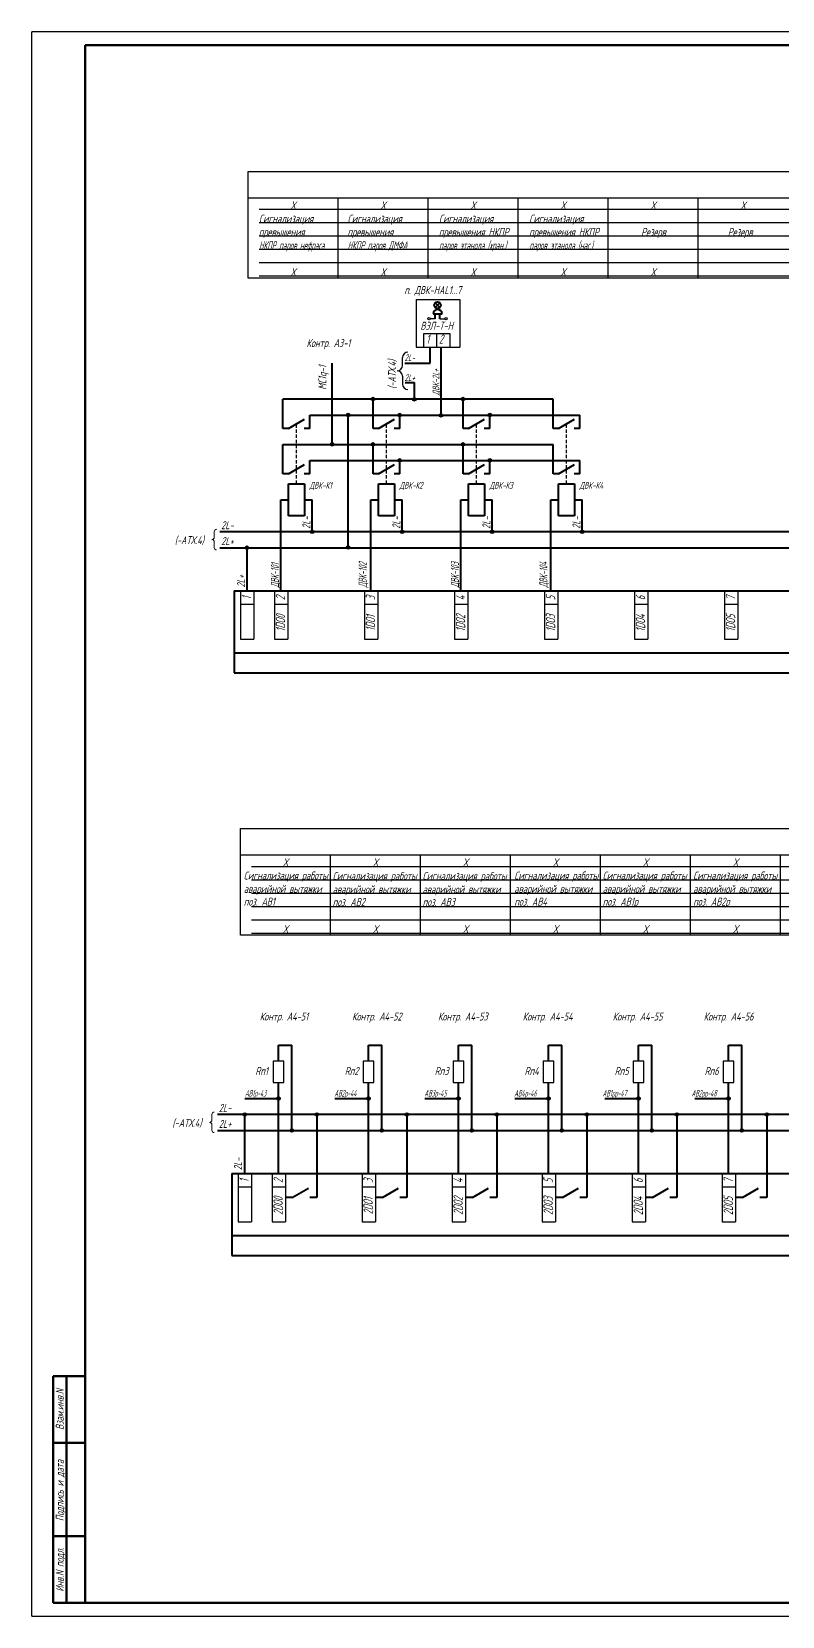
# Model space of a CAD drawing. Header units: millimetres. Extents: x -338 to 6826, y -8218 to 3153.
# Drawn here: x 2037 to 2318, y -2300 to -1706 of the extents above; entities that cross this region are included whole.
import ezdxf
from ezdxf.enums import TextEntityAlignment as Align

# ---------------------------------------------------------------- set-up
doc = ezdxf.new("R2010")
doc.units = ezdxf.units.MM
doc.linetypes.add('HIDDEN', pattern=[9.525, 6.35, -3.175])
doc.layers.get('Defpoints').update_dxf_attribs({"color": 251})
for name, color, linetype, lineweight in [('Обводка', 6, 'Continuous', 25), ('Рамка тонкая', 5, 'Continuous', 25), ('Текст_КИП', 2, 'Continuous', 25), ('Толст.рамка', 7, 'Continuous', 60), ('Тонкая', 5, 'Continuous', 20)]:
    doc.layers.add(name, color=color, linetype=linetype, lineweight=lineweight)
doc.layers.add('ТЕКСТ', color=2, linetype='Continuous')
doc.styles.add('Simplex', font='simplex.shx', dxfattribs={"width": 0.7, "oblique": 15})

msp = doc.modelspace()

# ---------------------------------------------------------------- hatches: boundary and pattern name
h = msp.add_hatch(color=256)
edge = h.paths.add_edge_path()
edge.add_arc((2164.81, -1843.87), 0.664, 0, 360)
h = msp.add_hatch(color=256)
edge = h.paths.add_edge_path()
edge.add_arc((2180.31, -1844.01), 0.664, 0, 360)
h = msp.add_hatch(color=256)
edge = h.paths.add_edge_path()
edge.add_arc((2198.55, -1843.87), 0.664, 0, 360)
h = msp.add_hatch(color=256)
edge = h.paths.add_edge_path()
edge.add_arc((2155.53, -1849.87), 0.664, 0, 360)
h = msp.add_hatch(color=256)
edge = h.paths.add_edge_path()
edge.add_arc((2174.81, -1849.87), 0.664, 0, 360)
h = msp.add_hatch(color=256)
edge = h.paths.add_edge_path()
edge.add_arc((2190.31, -1850.01), 0.664, 0, 360)
h = msp.add_hatch(color=256)
edge = h.paths.add_edge_path()
edge.add_arc((2208.55, -1849.87), 0.664, 0, 360)
h = msp.add_hatch(color=256)
edge = h.paths.add_edge_path()
edge.add_arc((2149.53, -1860.88), 0.664, 0, 360)
h = msp.add_hatch(color=256)
edge = h.paths.add_edge_path()
edge.add_arc((2164.81, -1860.88), 0.664, 0, 360)
h = msp.add_hatch(color=256)
edge = h.paths.add_edge_path()
edge.add_arc((2198.55, -1860.88), 0.664, 0, 360)
h = msp.add_hatch(color=256)
edge = h.paths.add_edge_path()
edge.add_arc((2174.81, -1866.88), 0.664, 0, 360)
h = msp.add_hatch(color=256)
edge = h.paths.add_edge_path()
edge.add_arc((2208.55, -1866.88), 0.664, 0, 360)
h = msp.add_hatch(color=256)
edge = h.paths.add_edge_path()
edge.add_arc((2142.01, -1893.63), 0.664, 0, 360)
h = msp.add_hatch(color=256)
edge = h.paths.add_edge_path()
edge.add_arc((2175.73, -1893.63), 0.664, 0, 360)
h = msp.add_hatch(color=256)
edge = h.paths.add_edge_path()
edge.add_arc((2209.46, -1893.63), 0.664, 0, 360)
h = msp.add_hatch(color=256)
edge = h.paths.add_edge_path()
edge.add_arc((2243.18, -1893.63), 0.664, 0, 360)
h = msp.add_hatch(color=256)
edge = h.paths.add_edge_path()
edge.add_arc((2117.62, -1899.6), 0.664, 0, 360)
h = msp.add_hatch(color=256)
edge = h.paths.add_edge_path()
edge.add_arc((2155.52, -1899.52), 0.664, 0, 360)
h = msp.add_hatch(color=256)
edge = h.paths.add_edge_path()
edge.add_arc((2129.41, -2106.08), 0.664, 0, 360)
h = msp.add_hatch(color=256)
edge = h.paths.add_edge_path()
edge.add_arc((2163.13, -2106.08), 0.664, 0, 360)
h = msp.add_hatch(color=256)
edge = h.paths.add_edge_path()
edge.add_arc((2196.85, -2106.08), 0.664, 0, 360)
h = msp.add_hatch(color=256)
edge = h.paths.add_edge_path()
edge.add_arc((2230.57, -2106.08), 0.664, 0, 360)
h = msp.add_hatch(color=256)
edge = h.paths.add_edge_path()
edge.add_arc((2264.29, -2106.08), 0.664, 0, 360)
h = msp.add_hatch(color=256)
edge = h.paths.add_edge_path()
edge.add_arc((2298.02, -2106.08), 0.664, 0, 360)
h = msp.add_hatch(color=256)
edge = h.paths.add_edge_path()
edge.add_arc((2116.74, -2112.08), 0.664, 0, 360)
h = msp.add_hatch(color=256)
edge = h.paths.add_edge_path()
edge.add_arc((2143.71, -2112.08), 0.664, 0, 360)
h = msp.add_hatch(color=256)
edge = h.paths.add_edge_path()
edge.add_arc((2177.43, -2112.08), 0.664, 0, 360)
h = msp.add_hatch(color=256)
edge = h.paths.add_edge_path()
edge.add_arc((2211.15, -2112.08), 0.664, 0, 360)
h = msp.add_hatch(color=256)
edge = h.paths.add_edge_path()
edge.add_arc((2244.87, -2112.08), 0.664, 0, 360)
h = msp.add_hatch(color=256)
edge = h.paths.add_edge_path()
edge.add_arc((2278.59, -2112.08), 0.664, 0, 360)
h = msp.add_hatch(color=256)
edge = h.paths.add_edge_path()
edge.add_arc((2312.32, -2112.08), 0.664, 0, 360)
h = msp.add_hatch(color=256)
edge = h.paths.add_edge_path()
edge.add_arc((2134.44, -2118.05), 0.664, 0, 360)
h = msp.add_hatch(color=256)
edge = h.paths.add_edge_path()
edge.add_arc((2168.16, -2118.05), 0.664, 0, 360)
h = msp.add_hatch(color=256)
edge = h.paths.add_edge_path()
edge.add_arc((2201.88, -2118.05), 0.664, 0, 360)
h = msp.add_hatch(color=256)
edge = h.paths.add_edge_path()
edge.add_arc((2235.6, -2118.05), 0.664, 0, 360)
h = msp.add_hatch(color=256)
edge = h.paths.add_edge_path()
edge.add_arc((2269.33, -2118.05), 0.664, 0, 360)
h = msp.add_hatch(color=256)
edge = h.paths.add_edge_path()
edge.add_arc((2303.05, -2118.05), 0.664, 0, 360)

# ---------------------------------------------------------------- linework, layer by layer
at = {"lineweight": 30}
for p, q in [((2181, -1806.55), (2197.38, -1806.55)), ((2181, -1806.55), (2181, -1824.38)), ((2197.38, -1806.55), (2197.38, -1824.38)), ((2181, -1824.38), (2197.38, -1824.38)), ((2115.12, -1915.72), (2115.12, -1933.85)), ((2120.12, -1915.72), (2120.12, -1933.85)), ((2127.9, -1915.72), (2127.9, -1933.85)), ((2132.9, -1915.72), (2132.9, -1933.85)), ((2161.62, -1915.72), (2161.62, -1933.85)), ((2166.62, -1915.72), (2166.62, -1933.85)), ((2195.35, -1915.72), (2195.35, -1933.85)), ((2200.35, -1915.72), (2200.35, -1933.85)), ((2229.07, -1915.72), (2229.07, -1933.85)), ((2234.07, -1915.72), (2234.07, -1933.85)), ((2262.79, -1915.72), (2262.79, -1933.85)), ((2267.79, -1915.72), (2267.79, -1933.85)), ((2296.51, -1915.72), (2296.51, -1933.85)), ((2301.51, -1915.72), (2301.51, -1933.85)), ((2115.12, -1920.72), (2120.12, -1920.72)), ((2127.9, -1920.72), (2132.9, -1920.72)), ((2161.62, -1920.72), (2166.62, -1920.72)), ((2195.35, -1920.72), (2200.35, -1920.72)), ((2229.07, -1920.72), (2234.07, -1920.72)), ((2262.79, -1920.72), (2267.79, -1920.72)), ((2296.51, -1920.72), (2301.51, -1920.72)), ((2115.12, -1933.85), (2120.12, -1933.85)), ((2127.9, -1933.85), (2132.9, -1933.85)), ((2161.62, -1933.85), (2166.62, -1933.85)), ((2195.35, -1933.85), (2200.35, -1933.85)), ((2229.07, -1933.85), (2234.07, -1933.85)), ((2262.79, -1933.85), (2267.79, -1933.85)), ((2296.51, -1933.85), (2301.51, -1933.85)), ((2114.24, -2134.17), (2114.24, -2152.3)), ((2119.24, -2134.17), (2119.24, -2152.3)), ((2127.02, -2134.17), (2127.02, -2152.3)), ((2132.02, -2134.17), (2132.02, -2152.3)), ((2160.74, -2134.17), (2160.74, -2152.3)), ((2165.74, -2134.17), (2165.74, -2152.3)), ((2194.46, -2134.17), (2194.46, -2152.3)), ((2199.46, -2134.17), (2199.46, -2152.3)), ((2228.18, -2134.17), (2228.18, -2152.3)), ((2233.18, -2134.17), (2233.18, -2152.3)), ((2261.91, -2134.17), (2261.91, -2152.3)), ((2266.91, -2134.17), (2266.91, -2152.3)), ((2295.63, -2134.17), (2295.63, -2152.3)), ((2300.63, -2134.17), (2300.63, -2152.3)), ((2114.24, -2139.17), (2119.24, -2139.17)), ((2127.02, -2139.17), (2132.02, -2139.17)), ((2160.74, -2139.17), (2165.74, -2139.17)), ((2194.46, -2139.17), (2199.46, -2139.17)), ((2228.18, -2139.17), (2233.18, -2139.17)), ((2261.91, -2139.17), (2266.91, -2139.17)), ((2295.63, -2139.17), (2300.63, -2139.17)), ((2114.24, -2152.3), (2119.24, -2152.3)), ((2127.02, -2152.3), (2132.02, -2152.3)), ((2160.74, -2152.3), (2165.74, -2152.3)), ((2194.46, -2152.3), (2199.46, -2152.3)), ((2228.18, -2152.3), (2233.18, -2152.3)), ((2261.91, -2152.3), (2266.91, -2152.3)), ((2295.63, -2152.3), (2300.63, -2152.3))]:
    msp.add_line(p, q, dxfattribs=at)
at = {"lineweight": 40}
for p, q in [((2188.11, -1809.54), (2189.82, -1807.84)), ((2188.11, -1807.86), (2189.82, -1809.57)), ((2187.3, -1811.92), (2190.71, -1811.92)), ((2188.14, -1813.77), (2188.14, -1811.92)), ((2189.83, -1813.77), (2189.83, -1811.92)), ((2232.27, -1843.87), (2131.09, -1843.87)), ((2141.09, -1849.87), (2242.27, -1849.87)), ((2155.53, -1899.6), (2155.53, -1849.87)), ((2131.09, -1860.88), (2232.27, -1860.88)), ((2141.09, -1866.88), (2242.27, -1866.88)), ((2130.27, -1915.72), (2130.27, -1882.52)), ((2163.99, -1915.72), (2163.99, -1881.62)), ((2197.72, -1915.72), (2197.72, -1882.52)), ((2231.45, -1915.72), (2231.45, -1881.62)), ((3186.98, -1893.63), (2107.48, -1893.63)), ((2107.4, -1899.6), (2920.7, -1899.6)), ((2117.62, -1915.72), (2117.62, -1899.6)), ((2112.77, -1915.72), (2112.77, -1946.52)), ((2112.77, -1915.72), (3199.38, -1915.72)), ((2112.77, -1939.03), (3199.38, -1939.03)), ((2112.77, -1946.52), (3199.38, -1946.52)), ((2134.44, -2118.05), (2134.44, -2086.08)), ((2168.16, -2118.05), (2168.16, -2086.08)), ((2201.88, -2118.05), (2201.88, -2086.08)), ((2235.6, -2118.05), (2235.6, -2086.08)), ((2269.33, -2118.05), (2269.33, -2086.08)), ((2303.05, -2118.05), (2303.05, -2086.08)), ((2398.23, -2112.08), (2106.6, -2112.08)), ((2116.74, -2134.17), (2116.74, -2112.08)), ((2143.71, -2112.08), (2143.71, -2143.24)), ((2177.43, -2112.08), (2177.43, -2143.24)), ((2211.15, -2112.08), (2211.15, -2143.24)), ((2244.87, -2112.08), (2244.87, -2143.24)), ((2278.59, -2112.08), (2278.59, -2143.24)), ((2312.32, -2112.08), (2312.32, -2143.24)), ((2106.51, -2118.05), (2658.16, -2118.05)), ((2111.89, -2134.17), (2111.89, -2164.97)), ((2111.89, -2134.17), (2390.87, -2134.17)), ((2111.89, -2157.48), (2398.23, -2157.48)), ((2111.89, -2164.97), (2398.23, -2164.97))]:
    msp.add_line(p, q, dxfattribs=at)
for p, q in [((2188.14, -1813.77), (2186.26, -1813.77)), ((2189.83, -1813.77), (2191.71, -1813.77)), ((2193.67, -1819.38), (2183.67, -1819.38)), ((2183.67, -1819.38), (2183.67, -1824.38)), ((2188.67, -1824.38), (2188.67, -1819.38)), ((2193.67, -1824.38), (2193.67, -1819.38)), ((2175.86, -1831.31), (2175.86, -1828.31)), ((2175.86, -1835.31), (2175.86, -1838.31))]:
    msp.add_line(p, q)
at = {"lineweight": 40, "ltscale": 0.2}
for p, q in [((2186.18, -1830.38), (2186.18, -1824.38)), ((2190.31, -1850.01), (2190.31, -1824.38)), ((2149.53, -1860.88), (2149.53, -1830.47)), ((2176.7, -1830.38), (2186.18, -1830.38)), ((2176.86, -1837.63), (2180.31, -1837.63)), ((2180.31, -1844.01), (2180.31, -1837.63)), ((2131.09, -1854.88), (2131.09, -1843.87)), ((2164.81, -1854.88), (2164.81, -1843.87)), ((2198.55, -1854.88), (2198.55, -1843.87)), ((2232.27, -1854.88), (2232.27, -1843.87)), ((2133.09, -1854.88), (2139.15, -1851.38)), ((2141.09, -1854.88), (2141.09, -1849.87)), ((2166.81, -1854.88), (2172.88, -1851.38)), ((2174.81, -1854.88), (2174.81, -1849.87)), ((2200.55, -1854.88), (2206.61, -1851.38)), ((2208.55, -1854.88), (2208.55, -1849.87)), ((2234.27, -1854.88), (2240.33, -1851.38)), ((2242.27, -1854.88), (2242.27, -1849.87)), ((2133.09, -1854.88), (2131.09, -1854.88)), ((2141.09, -1854.88), (2138.97, -1854.88)), ((2166.81, -1854.88), (2164.81, -1854.88)), ((2174.81, -1854.88), (2172.69, -1854.88)), ((2200.55, -1854.88), (2198.55, -1854.88)), ((2208.55, -1854.88), (2206.42, -1854.88)), ((2234.27, -1854.88), (2232.27, -1854.88)), ((2242.27, -1854.88), (2240.15, -1854.88)), ((2131.09, -1871.89), (2131.09, -1860.88)), ((2164.81, -1871.89), (2164.81, -1860.88)), ((2198.55, -1871.89), (2198.55, -1860.88)), ((2232.27, -1871.89), (2232.27, -1860.88)), ((2133.09, -1871.89), (2139.15, -1868.39)), ((2141.09, -1871.89), (2141.09, -1866.88)), ((2166.81, -1871.89), (2172.88, -1868.39)), ((2174.81, -1871.89), (2174.81, -1866.88)), ((2200.55, -1871.89), (2206.61, -1868.39)), ((2208.55, -1871.89), (2208.55, -1866.88)), ((2234.27, -1871.89), (2240.33, -1868.39)), ((2242.27, -1871.89), (2242.27, -1866.88)), ((2133.09, -1871.89), (2131.09, -1871.89)), ((2141.09, -1871.89), (2138.97, -1871.89)), ((2166.81, -1871.89), (2164.81, -1871.89)), ((2174.81, -1871.89), (2172.69, -1871.89)), ((2200.55, -1871.89), (2198.55, -1871.89)), ((2208.55, -1871.89), (2206.42, -1871.89)), ((2234.27, -1871.89), (2232.27, -1871.89)), ((2242.27, -1871.89), (2240.15, -1871.89)), ((2130.27, -1882.52), (2130.27, -1881.62)), ((2142.01, -1893.63), (2142.01, -1881.62)), ((2163.99, -1881.62), (2163.99, -1881.62)), ((2175.73, -1893.63), (2175.73, -1881.62)), ((2197.72, -1882.52), (2197.72, -1881.62)), ((2209.46, -1893.63), (2209.46, -1881.62)), ((2231.45, -1881.62), (2231.45, -1881.62)), ((2243.18, -1893.63), (2243.18, -1881.62)), ((2129.41, -2092.08), (2129.41, -2086.08)), ((2163.13, -2092.08), (2163.13, -2086.08)), ((2196.85, -2092.08), (2196.85, -2086.08)), ((2230.57, -2092.08), (2230.57, -2086.08)), ((2264.29, -2092.08), (2264.29, -2086.08)), ((2298.02, -2092.08), (2298.02, -2086.08)), ((2129.41, -2134.17), (2129.41, -2100.08)), ((2163.13, -2134.17), (2163.13, -2100.08)), ((2196.85, -2134.17), (2196.85, -2100.08)), ((2230.57, -2134.17), (2230.57, -2100.08)), ((2264.29, -2134.17), (2264.29, -2100.08)), ((2298.02, -2134.17), (2298.02, -2100.08)), ((2134.58, -2143.24), (2132.02, -2143.24)), ((2134.58, -2143.24), (2140.65, -2139.74)), ((2143.74, -2143.24), (2141.15, -2143.24)), ((2168.31, -2143.24), (2165.74, -2143.24)), ((2168.31, -2143.24), (2174.37, -2139.74)), ((2177.46, -2143.24), (2174.88, -2143.24)), ((2202.03, -2143.24), (2199.46, -2143.24)), ((2202.03, -2143.24), (2208.09, -2139.74)), ((2211.18, -2143.24), (2208.6, -2143.24)), ((2235.75, -2143.24), (2233.18, -2143.24)), ((2235.75, -2143.24), (2241.81, -2139.74)), ((2244.9, -2143.24), (2242.32, -2143.24)), ((2269.47, -2143.24), (2266.91, -2143.24)), ((2269.47, -2143.24), (2275.54, -2139.74)), ((2278.62, -2143.24), (2276.04, -2143.24)), ((2303.2, -2143.24), (2300.63, -2143.24)), ((2303.2, -2143.24), (2309.26, -2139.74)), ((2312.35, -2143.24), (2309.76, -2143.24))]:
    msp.add_line(p, q, dxfattribs=at)
at = {"color": 4, "lineweight": 40, "ltscale": 0.2}
for p, q in [((2133.14, -1875.62), (2139.14, -1875.62)), ((2133.14, -1887.62), (2133.14, -1875.62)), ((2139.14, -1875.62), (2139.14, -1887.62)), ((2166.86, -1875.62), (2172.86, -1875.62)), ((2166.86, -1887.62), (2166.86, -1875.62)), ((2172.86, -1875.62), (2172.86, -1887.62)), ((2200.59, -1875.62), (2206.59, -1875.62)), ((2200.59, -1887.62), (2200.59, -1875.62)), ((2206.59, -1875.62), (2206.59, -1887.62)), ((2234.31, -1875.62), (2240.31, -1875.62)), ((2234.31, -1887.62), (2234.31, -1875.62)), ((2240.31, -1875.62), (2240.31, -1887.62)), ((2130.27, -1881.62), (2133.14, -1881.62)), ((2139.14, -1881.62), (2142.01, -1881.62)), ((2163.99, -1881.62), (2166.86, -1881.62)), ((2172.86, -1881.62), (2175.73, -1881.62)), ((2197.72, -1881.62), (2200.59, -1881.62)), ((2206.59, -1881.62), (2209.46, -1881.62)), ((2231.45, -1881.62), (2234.31, -1881.62)), ((2240.31, -1881.62), (2243.18, -1881.62)), ((2139.14, -1887.62), (2133.14, -1887.62)), ((2172.86, -1887.62), (2166.86, -1887.62)), ((2206.59, -1887.62), (2200.59, -1887.62)), ((2240.31, -1887.62), (2234.31, -1887.62)), ((2129.41, -2086.08), (2134.44, -2086.08)), ((2163.13, -2086.08), (2168.16, -2086.08)), ((2196.85, -2086.08), (2201.88, -2086.08)), ((2230.57, -2086.08), (2235.6, -2086.08)), ((2264.29, -2086.08), (2269.33, -2086.08)), ((2298.02, -2086.08), (2303.05, -2086.08)), ((2116.74, -2106.08), (2129.41, -2106.08)), ((2150.46, -2106.08), (2163.13, -2106.08)), ((2155.15, -2106.08), (2163.13, -2106.08)), ((2184.18, -2106.08), (2196.85, -2106.08)), ((2188.87, -2106.08), (2196.85, -2106.08)), ((2217.9, -2106.08), (2230.57, -2106.08)), ((2222.6, -2106.08), (2230.57, -2106.08)), ((2251.62, -2106.08), (2264.29, -2106.08)), ((2256.32, -2106.08), (2264.29, -2106.08)), ((2285.35, -2106.08), (2298.02, -2106.08)), ((2290.04, -2106.08), (2298.02, -2106.08))]:
    msp.add_line(p, q, dxfattribs=at)
at = {"color": 7, "lineweight": 60}
for p, q in [((2044.96, -2210.17), (2044.96, -2295.17)), ((2056.96, -2210.17), (2044.96, -2210.17)), ((2049.96, -2210.17), (2049.96, -2295.17)), ((2044.96, -2235.17), (2056.96, -2235.17)), ((2044.96, -2270.17), (2056.96, -2270.17))]:
    msp.add_line(p, q, dxfattribs=at)
at = {"color": 7, "lineweight": 40}
msp.add_line((2044.96, -2295.17), (2056.96, -2295.17), dxfattribs=at)
for points in [[(2127.41, -2092.08), (2127.41, -2100.08), (2131.41, -2100.08), (2131.41, -2092.08)], [(2161.13, -2092.08), (2161.13, -2100.08), (2165.13, -2100.08), (2165.13, -2092.08)], [(2194.85, -2092.08), (2194.85, -2100.08), (2198.85, -2100.08), (2198.85, -2092.08)], [(2228.57, -2092.08), (2228.57, -2100.08), (2232.57, -2100.08), (2232.57, -2092.08)], [(2262.29, -2092.08), (2262.29, -2100.08), (2266.29, -2100.08), (2266.29, -2092.08)], [(2296.02, -2092.08), (2296.02, -2100.08), (2300.02, -2100.08), (2300.02, -2092.08)]]:
    msp.add_lwpolyline(points, close=True)
at = {"lineweight": 40}
msp.add_circle((2189.01, -1808.7), 1.23, dxfattribs=at)
for centre, radius in [((2185.81, -1813.77), 0.447), ((2192.16, -1813.77), 0.447), ((2164.81, -1843.87), 0.664), ((2180.31, -1844.01), 0.664), ((2198.55, -1843.87), 0.664), ((2155.53, -1849.87), 0.664), ((2174.81, -1849.87), 0.664), ((2190.31, -1850.01), 0.664), ((2208.55, -1849.87), 0.664), ((2149.53, -1860.88), 0.664), ((2164.81, -1860.88), 0.664), ((2198.55, -1860.88), 0.664), ((2174.81, -1866.88), 0.664), ((2208.55, -1866.88), 0.664), ((2142.01, -1893.63), 0.664), ((2175.73, -1893.63), 0.664), ((2209.46, -1893.63), 0.664), ((2243.18, -1893.63), 0.664), ((2117.62, -1899.6), 0.664), ((2155.52, -1899.52), 0.664), ((2129.41, -2106.08), 0.664), ((2163.13, -2106.08), 0.664), ((2196.85, -2106.08), 0.664), ((2230.57, -2106.08), 0.664), ((2264.29, -2106.08), 0.664), ((2298.02, -2106.08), 0.664), ((2116.74, -2112.08), 0.664), ((2143.71, -2112.08), 0.664), ((2177.43, -2112.08), 0.664), ((2211.15, -2112.08), 0.664), ((2244.87, -2112.08), 0.664), ((2278.59, -2112.08), 0.664), ((2312.32, -2112.08), 0.664), ((2134.44, -2118.05), 0.664), ((2168.16, -2118.05), 0.664), ((2201.88, -2118.05), 0.664), ((2235.6, -2118.05), 0.664), ((2269.33, -2118.05), 0.664), ((2303.05, -2118.05), 0.664)]:
    msp.add_circle(centre, radius)
for centre, start, end in [((2177.86, -1828.31), 90, 180), ((2173.86, -1831.31), 270, 0), ((2173.86, -1835.31), 0, 90), ((2177.86, -1838.31), 180, 270)]:
    msp.add_arc(centre, 2, start, end)
msp.add_ellipse((2189.01, -1812.06), major_axis=(0, -1.75), ratio=0.973684, start_param=1.649713, end_param=4.633472, dxfattribs=at)
at = {"layer": 'Defpoints'}
for p, q in [((2122.1, -1772.75), (3197.13, -1772.75)), ((2122.1, -1777.75), (3197.13, -1777.75)), ((2122.1, -1782.75), (3197.13, -1782.75)), ((2122.1, -1787.75), (3197.13, -1787.75)), ((2122.1, -1792.75), (3197.13, -1792.75)), ((2122.1, -1797.75), (3197.13, -1797.75)), ((2119.23, -2019.05), (2672.54, -2019.05)), ((2119.23, -2024.05), (2672.54, -2024.05)), ((2119.23, -2029.05), (2672.54, -2029.05)), ((2119.23, -2034.05), (2672.54, -2034.05)), ((2119.23, -2039.05), (2672.54, -2039.05)), ((2119.23, -2044.05), (2672.54, -2044.05))]:
    msp.add_line(p, q, dxfattribs=at)
at = {"layer": 'Обводка', "lineweight": 30}
for p, q in [((2118.02, -1758.6), (3197.13, -1758.6)), ((2118.02, -1798.6), (2118.02, -1758.6)), ((3197.13, -1768.6), (2118.02, -1768.6)), ((2151.74, -1798.6), (2151.74, -1768.6)), ((2185.46, -1798.6), (2185.46, -1768.6)), ((2219.19, -1798.6), (2219.19, -1768.6)), ((2252.91, -1798.6), (2252.91, -1768.6)), ((2286.63, -1798.6), (2286.63, -1768.6)), ((3197.13, -1798.6), (2118.02, -1798.6)), ((2115.16, -2004.9), (2672.54, -2004.9)), ((2115.16, -2044.9), (2115.16, -2004.9)), ((2672.54, -2014.9), (2115.16, -2014.9)), ((2148.88, -2044.9), (2148.88, -2014.9)), ((2182.6, -2044.9), (2182.6, -2014.9)), ((2216.32, -2044.9), (2216.32, -2014.9)), ((2250.04, -2044.9), (2250.04, -2014.9)), ((2283.77, -2044.9), (2283.77, -2014.9)), ((2317.49, -2044.9), (2317.49, -2014.9)), ((2672.54, -2044.9), (2115.16, -2044.9))]:
    msp.add_line(p, q, dxfattribs=at)
at = {"layer": 'Обводка', "linetype": 'HIDDEN', "ltscale": 0.2}
for p, q in [((2136.14, -1875.62), (2136.12, -1853.13)), ((2169.86, -1875.62), (2169.84, -1853.13)), ((2203.59, -1875.62), (2203.58, -1853.13)), ((2237.31, -1875.62), (2237.3, -1853.13))]:
    msp.add_line(p, q, dxfattribs=at)
at = {"layer": 'Рамка тонкая'}
for p, q in [((3508.69, -1706.17), (2036.94, -1706.17)), ((2036.94, -2300.17), (2036.94, -1706.17)), ((2036.94, -2300.17), (3508.69, -2300.17))]:
    msp.add_line(p, q, dxfattribs=at)
at = {"layer": 'Толст.рамка'}
for p, q in [((2056.94, -1711.17), (3503.69, -1711.17)), ((2056.94, -2295.17), (2056.94, -1711.17)), ((3503.69, -2295.17), (2044.96, -2295.17))]:
    msp.add_line(p, q, dxfattribs=at)
at = {"layer": 'Тонкая'}
for p, q in [((2105.32, -1895.65), (2105.32, -1893.62)), ((2105.32, -1899.51), (2105.32, -1897.48)), ((2104.44, -2114.1), (2104.44, -2112.07)), ((2104.44, -2117.96), (2104.44, -2115.93))]:
    msp.add_line(p, q, dxfattribs=at)
for centre, start, end in [((2106.24, -1893.62), 90, 180), ((2104.41, -1895.65), 270, 0), ((2104.41, -1897.48), 0, 90), ((2106.23, -1899.51), 180, 270), ((2103.53, -2114.1), 270, 0), ((2105.35, -2112.07), 90, 180), ((2103.53, -2115.93), 0, 90), ((2105.35, -2117.96), 180, 270)]:
    msp.add_arc(centre, 0.912, start, end, dxfattribs=at)

# ---------------------------------------------------------------- texts
at = {"style": 'Simplex', "oblique": 15, "width": 0.6}
for s, height, p in [('п. ДВК-НАL1...7', 3, (2187.2, -1804.54)), ('ВЭЛ-Т-Н', 3, (2188.66, -1817.9)), ('1', 3.5, (2185.3, -1823.2)), ('2', 3.5, (2190.29, -1823.15))]:
    msp.add_text(s, height=height, dxfattribs=at).set_placement(p, align=Align.CENTER)
for s, p in [('2L-', (2176.66, -1829.56)), ('2L+', (2176.66, -1837.08))]:
    msp.add_text(s, height=2.5, dxfattribs=at).set_placement(p)
for s, height, p in [('(-АТХ.4)', 3, (2173.48, -1840.09)), ('ДВК-2L+', 2.5, (2189.64, -1842.47))]:
    msp.add_text(s, height=height, rotation=90, dxfattribs=at).set_placement(p)
at = {"color": 7, "style": 'Simplex', "oblique": 15, "width": 0.6}
for s, p in [('Сигнализация работы', (2116.39, -2023.99)), ('Сигнализация работы', (2149.71, -2024.13)), ('Сигнализация работы', (2183.39, -2024.13)), ('Сигнализация работы', (2217.76, -2023.99)), ('Сигнализация работы', (2250.86, -2023.99)), ('Сигнализация работы', (2284.78, -2023.99)), ('поз. АВ1 ', (2116.39, -2033.78)), ('аварийной вытяжки', (2116.39, -2028.99)), ('поз. АВ2 ', (2149.71, -2033.92)), ('аварийной вытяжки', (2149.71, -2029.13)), ('поз. АВ3 ', (2183.39, -2033.92)), ('аварийной вытяжки', (2183.39, -2029.13)), ('поз. АВ4 ', (2217.76, -2033.78)), ('аварийной вытяжки', (2217.76, -2028.99)), ('поз. АВ1р ', (2250.86, -2033.78)), ('аварийной вытяжки', (2250.86, -2028.99)), ('поз. АВ2р ', (2284.78, -2033.78)), ('аварийной вытяжки', (2284.78, -2028.99))]:
    msp.add_text(s, height=3, dxfattribs=at).set_placement(p)
at = {"color": 2, "style": 'Simplex', "oblique": 15, "width": 0.7}
for s, p in [('Взам.инв.N', (2048.96, -2222.67)), ('Подпись и дата', (2048.96, -2253.03)), ('Инв.N подл.', (2048.96, -2282.67))]:
    msp.add_text(s, height=3, rotation=90, dxfattribs=at).set_placement(p, align=Align.CENTER)
at = {"layer": 'Defpoints', "style": 'Simplex', "oblique": 15, "width": 0.6}
for p in [(2134.88, -1772.75), (2168.6, -1772.75), (2202.32, -1772.75), (2236.05, -1772.75), (2269.77, -1772.75), (2303.49, -1772.75), (2134.88, -1797.75), (2168.6, -1797.75), (2202.32, -1797.75), (2236.05, -1797.75), (2269.77, -1797.75), (2132.02, -2019.05), (2165.74, -2019.05), (2199.46, -2019.05), (2233.18, -2019.05), (2266.91, -2019.05), (2300.63, -2019.05), (2132.02, -2044.05), (2165.74, -2044.05), (2199.46, -2044.05), (2233.18, -2044.05), (2266.91, -2044.05), (2300.63, -2044.05)]:
    msp.add_text('Х', height=3, dxfattribs=at).set_placement(p, align=Align.CENTER)
at = {"layer": 'Обводка', "lineweight": -3, "style": 'Simplex', "oblique": 15, "width": 0.6}
for s, p in [('1', (2119.12, -1918.47)), ('2', (2131.9, -1918.47)), ('3', (2165.62, -1918.47)), ('4', (2199.35, -1918.47)), ('5', (2233.07, -1918.47)), ('6', (2266.79, -1918.47)), ('7', (2300.51, -1918.47)), ('1DО0', (2131.9, -1927.88)), ('1DО1', (2165.62, -1927.88)), ('1DО2', (2199.35, -1927.88)), ('1DО3', (2233.07, -1927.88)), ('1DО4', (2266.79, -1927.88)), ('1DО5', (2300.51, -1927.88)), ('1', (2118.24, -2136.92)), ('2', (2131.02, -2136.92)), ('3', (2164.74, -2136.92)), ('4', (2198.46, -2136.92)), ('5', (2232.18, -2136.92)), ('6', (2265.91, -2136.92)), ('7', (2299.63, -2136.92)), ('2DО0', (2131.02, -2146.33)), ('2DО1', (2164.74, -2146.33)), ('2DО2', (2198.46, -2146.33)), ('2DО3', (2232.18, -2146.33)), ('2DО4', (2265.91, -2146.33)), ('2DО5', (2299.63, -2146.33))]:
    msp.add_text(s, height=3.5, rotation=90, dxfattribs=at).set_placement(p, align=Align.CENTER)
at = {"layer": 'ТЕКСТ', "color": 3, "style": 'Simplex', "oblique": 15, "width": 0.6}
for p in [(2269.89, -1782.75), (2302.37, -1782.75)]:
    msp.add_text('Резерв', height=3, dxfattribs=at).set_placement(p, align=Align.CENTER)
at = {"layer": 'ТЕКСТ', "style": 'Simplex', "oblique": 15, "width": 0.6}
msp.add_text('МС1q-1', height=3, rotation=90, dxfattribs=at).set_placement((2147.35, -1831.27), align=Align.RIGHT)
for s, p in [('ДВК-К1', (2141.04, -1877.49)), ('ДВК-К2', (2174.76, -1877.49)), ('ДВК-К3', (2208.49, -1877.49)), ('ДВК-К4', (2242.21, -1877.49))]:
    msp.add_text(s, height=2.5, dxfattribs=at).set_placement(p)
at = {"layer": 'ТЕКСТ', "color": 1, "style": 'Simplex', "oblique": 15, "width": 0.6}
for p in [(2141.35, -1887.9), (2175.07, -1887.9), (2208.8, -1887.9), (2242.53, -1887.9)]:
    msp.add_text('2L-', height=3, rotation=90, dxfattribs=at).set_placement(p, align=Align.RIGHT)
for s, p in [('2L-', (2107.92, -1892.66)), ('2L+', (2107.92, -1898.63)), ('2L-', (2107.04, -2111.11)), ('2L+', (2107.04, -2117.08))]:
    msp.add_text(s, height=3, dxfattribs=at).set_placement(p)
for p in [(2095.99, -1898.27), (2095.11, -2116.72)]:
    msp.add_text('(-АТХ.4)', height=3, dxfattribs=at).set_placement(p, align=Align.CENTER)
at = {"layer": 'ТЕКСТ', "style": 'Simplex', "oblique": 15, "width": 0.5}
for s, p in [('ДВК-101', (2129.54, -1914.53)), ('ДВК-102', (2162.45, -1914.53)), ('ДВК-103', (2196.99, -1914.53)), ('ДВК-104', (2230.17, -1914.53))]:
    msp.add_text(s, height=3, rotation=90, dxfattribs=at).set_placement(p)
at = {"layer": 'ТЕКСТ', "color": 1, "style": 'Simplex', "oblique": 15, "width": 0.6}
for s, p in [('2L+', (2116.89, -1914.53)), ('2L-', (2115.76, -2132.98))]:
    msp.add_text(s, height=3, rotation=90, dxfattribs=at).set_placement(p)
at = {"layer": 'ТЕКСТ', "style": 'Simplex', "oblique": 15, "width": 0.6}
for s, p in [('Rп1', (2123.08, -2097.26)), ('Rп2', (2156.8, -2097.26)), ('Rп3', (2190.53, -2097.26)), ('Rп4', (2224.25, -2097.26)), ('Rп5', (2257.97, -2097.26)), ('Rп6', (2291.69, -2097.26))]:
    msp.add_text(s, height=3, dxfattribs=at).set_placement(p, align=Align.CENTER)
at = {"layer": 'ТЕКСТ', "style": 'Simplex', "oblique": 15, "width": 0.5}
for s, p in [('АВ1р-43', (2124.77, -2105.33)), ('АВ2р-44', (2158.63, -2105.33)), ('АВ3р-45', (2192.36, -2105.33)), ('АВ4р-46', (2226.08, -2105.33)), ('АВ1рр-47', (2259.8, -2105.33)), ('АВ2рр-48', (2293.52, -2105.33))]:
    msp.add_text(s, height=2.5, dxfattribs=at).set_placement(p, align=Align.RIGHT)
at = {"layer": 'Текст_КИП', "color": 6, "style": 'Simplex', "oblique": 15}
for s, width, p in [('Cигнализация', 0.6, (2122.02, -1777.75)), ('Cигнализация', 0.6, (2155.23, -1777.75)), ('Cигнализация', 0.6, (2189.47, -1777.75)), ('Cигнализация', 0.6, (2223.29, -1777.75)), ('превышения ', 0.6, (2122.02, -1782.75)), ('превышения ', 0.6, (2155.23, -1782.75)), ('превышения НКПР  ', 0.6, (2189.47, -1782.75)), ('превышения НКПР ', 0.6, (2223.29, -1782.75)), ('НКПР паров нефраса', 0.5, (2122.1, -1787.75)), ('НКПР паров ДМФА', 0.5, (2155.31, -1787.75)), ('паров этанола (хран.)', 0.5, (2189.54, -1787.75)), ('паров этанола (нас.)', 0.5, (2223.37, -1787.75))]:
    msp.add_text(s, height=3, dxfattribs=dict(at, width=width)).set_placement(p)
at = {"layer": 'Текст_КИП', "color": 7, "style": 'Simplex', "oblique": 15, "width": 0.6}
for s, p in [('Контр. А3-1', (2148.11, -1824.38)), ('Контр. А4-51', (2131.44, -2076.84)), ('Контр. А4-52', (2166.24, -2076.84)), ('Контр. А4-53', (2198.46, -2076.84)), ('Контр. А4-54', (2230.24, -2076.84)), ('Контр. А4-55', (2263.94, -2076.84)), ('Контр. А4-56', (2298.02, -2076.84))]:
    msp.add_text(s, height=3, dxfattribs=at).set_placement(p, align=Align.CENTER)

doc.saveas('drawing.dxf')
